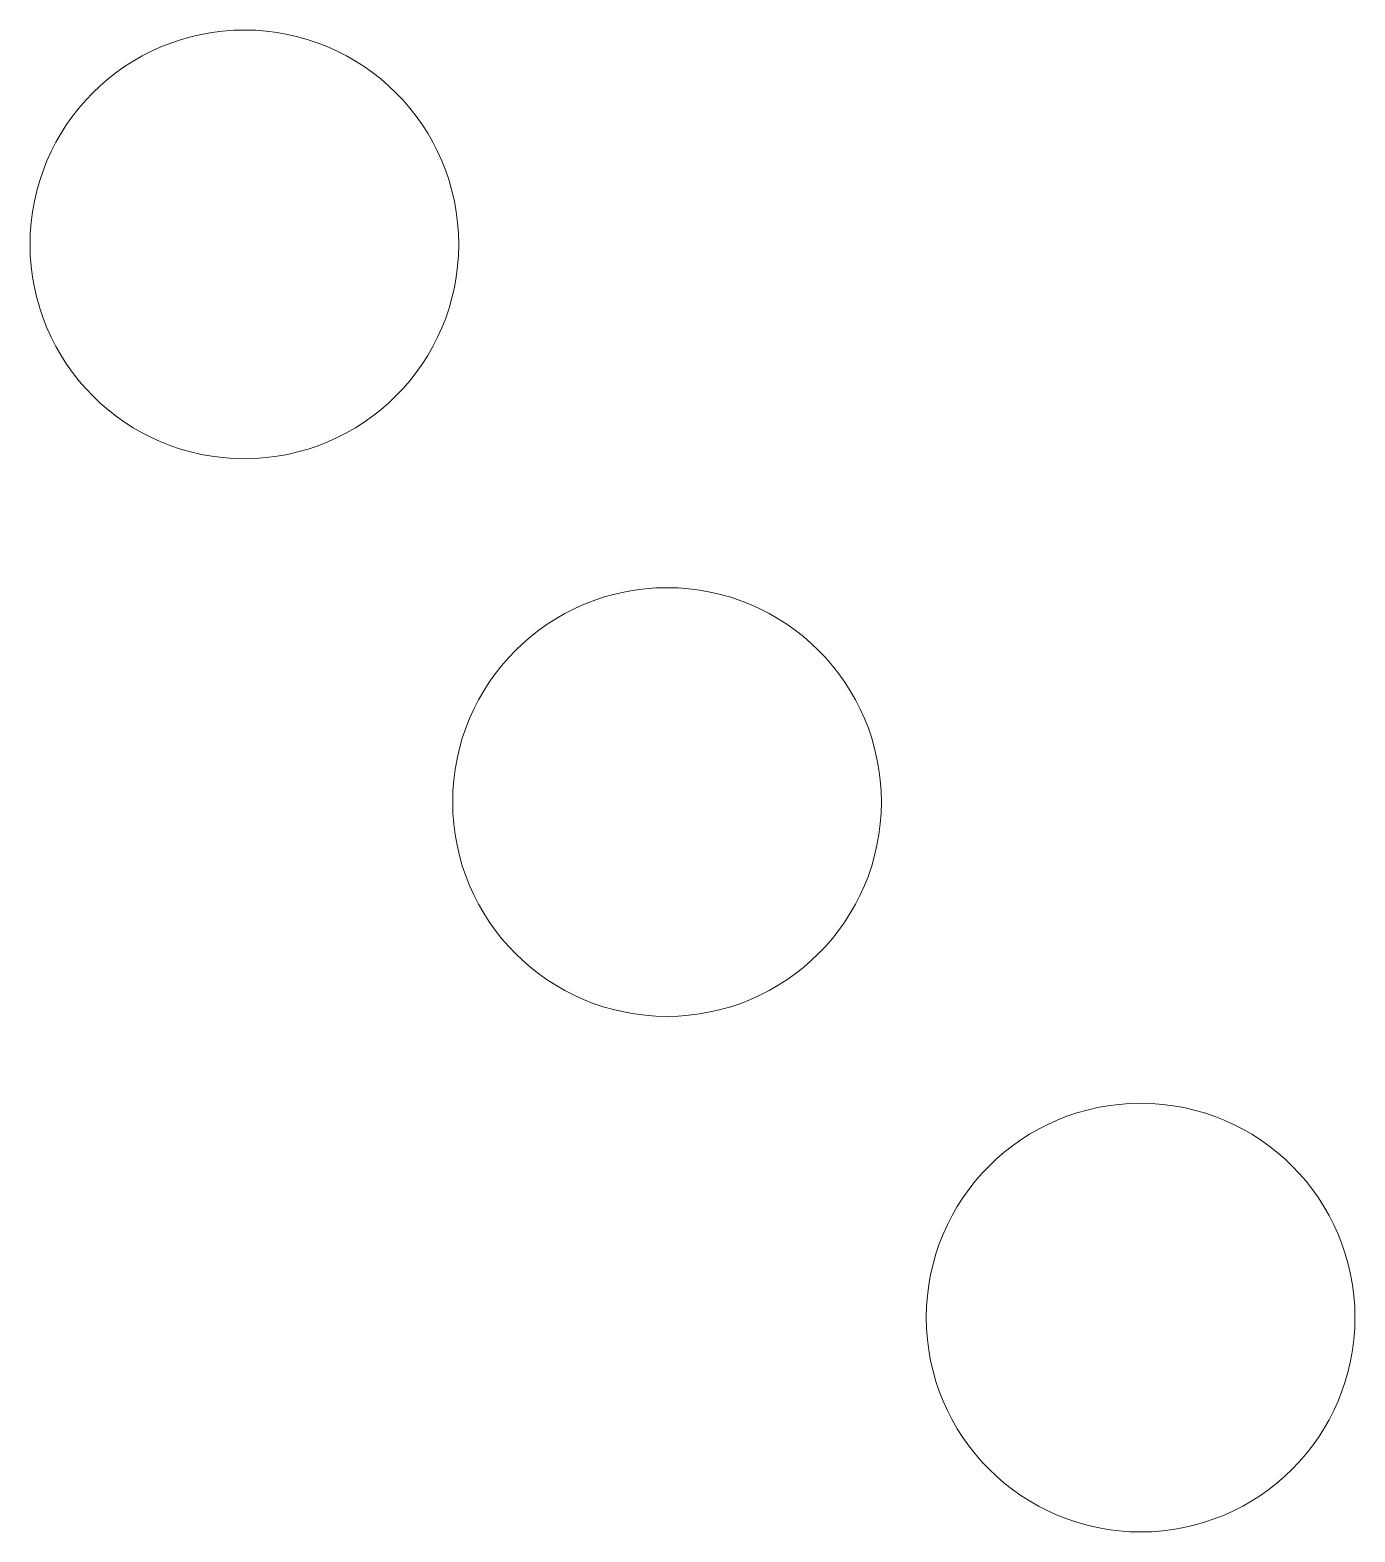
# Model space of a CAD drawing. Header units: millimetres. Extents: x -21.9 to 21.9, y -22 to 22.
# Drawn here: x -18.27 to -2.81, y -17.21 to 0.31 of the extents above; entities that cross this region are included whole.
import ezdxf

# ---------------------------------------------------------------- set-up
doc = ezdxf.new("R2010")
doc.units = ezdxf.units.MM
doc.header["$MEASUREMENT"] = 0
doc.layers.add('Layer 1', color=7, linetype='Continuous')

msp = doc.modelspace()

# ---------------------------------------------------------------- linework, layer by layer
at = {"layer": 'Layer 1', "color": 250, "lineweight": 18}
for points in [[(-15.767, 0.3089), (-17.1477, 0.3089), (-18.267, -0.8104), (-18.267, -2.1911), (-18.267, -2.1911), (-18.267, -3.5718), (-17.1477, -4.6911), (-15.767, -4.6911), (-15.767, -4.6911), (-14.3863, -4.6911), (-13.267, -3.5718), (-13.267, -2.1911), (-13.267, -2.1911), (-13.267, -0.8104), (-14.3863, 0.3089), (-15.767, 0.3089)], [(-15.767, 0.3089), (-17.1477, 0.3089), (-18.267, -0.8104), (-18.267, -2.1911), (-18.267, -2.1911), (-18.267, -3.5718), (-17.1477, -4.6911), (-15.767, -4.6911), (-15.767, -4.6911), (-14.3863, -4.6911), (-13.267, -3.5718), (-13.267, -2.1911), (-13.267, -2.1911), (-13.267, -0.8104), (-14.3863, 0.3089), (-15.767, 0.3089)], [(-15.767, 0.3089), (-17.1477, 0.3089), (-18.267, -0.8104), (-18.267, -2.1911), (-18.267, -2.1911), (-18.267, -3.5718), (-17.1477, -4.6911), (-15.767, -4.6911), (-15.767, -4.6911), (-14.3863, -4.6911), (-13.267, -3.5718), (-13.267, -2.1911), (-13.267, -2.1911), (-13.267, -0.8104), (-14.3863, 0.3089), (-15.767, 0.3089)], [(-15.767, 0.3089), (-17.1477, 0.3089), (-18.267, -0.8104), (-18.267, -2.1911), (-18.267, -2.1911), (-18.267, -3.5718), (-17.1477, -4.6911), (-15.767, -4.6911), (-15.767, -4.6911), (-14.3863, -4.6911), (-13.267, -3.5718), (-13.267, -2.1911), (-13.267, -2.1911), (-13.267, -0.8104), (-14.3863, 0.3089), (-15.767, 0.3089)], [(-15.767, 0.3089), (-17.1477, 0.3089), (-18.267, -0.8104), (-18.267, -2.1911), (-18.267, -2.1911), (-18.267, -3.5718), (-17.1477, -4.6911), (-15.767, -4.6911), (-15.767, -4.6911), (-14.3863, -4.6911), (-13.267, -3.5718), (-13.267, -2.1911), (-13.267, -2.1911), (-13.267, -0.8104), (-14.3863, 0.3089), (-15.767, 0.3089)], [(-15.767, 0.3089), (-17.1477, 0.3089), (-18.267, -0.8104), (-18.267, -2.1911), (-18.267, -2.1911), (-18.267, -3.5718), (-17.1477, -4.6911), (-15.767, -4.6911), (-15.767, -4.6911), (-14.3863, -4.6911), (-13.267, -3.5718), (-13.267, -2.1911), (-13.267, -2.1911), (-13.267, -0.8104), (-14.3863, 0.3089), (-15.767, 0.3089)], [(-15.767, 0.3089), (-17.1477, 0.3089), (-18.267, -0.8104), (-18.267, -2.1911), (-18.267, -2.1911), (-18.267, -3.5718), (-17.1477, -4.6911), (-15.767, -4.6911), (-15.767, -4.6911), (-14.3863, -4.6911), (-13.267, -3.5718), (-13.267, -2.1911), (-13.267, -2.1911), (-13.267, -0.8104), (-14.3863, 0.3089), (-15.767, 0.3089)], [(-15.767, 0.3089), (-17.1477, 0.3089), (-18.267, -0.8104), (-18.267, -2.1911), (-18.267, -2.1911), (-18.267, -3.5718), (-17.1477, -4.6911), (-15.767, -4.6911), (-15.767, -4.6911), (-14.3863, -4.6911), (-13.267, -3.5718), (-13.267, -2.1911), (-13.267, -2.1911), (-13.267, -0.8104), (-14.3863, 0.3089), (-15.767, 0.3089)], [(-15.767, 0.3089), (-17.1477, 0.3089), (-18.267, -0.8104), (-18.267, -2.1911), (-18.267, -2.1911), (-18.267, -3.5718), (-17.1477, -4.6911), (-15.767, -4.6911), (-15.767, -4.6911), (-14.3863, -4.6911), (-13.267, -3.5718), (-13.267, -2.1911), (-13.267, -2.1911), (-13.267, -0.8104), (-14.3863, 0.3089), (-15.767, 0.3089)], [(-15.767, 0.3089), (-17.1477, 0.3089), (-18.267, -0.8104), (-18.267, -2.1911), (-18.267, -2.1911), (-18.267, -3.5718), (-17.1477, -4.6911), (-15.767, -4.6911), (-15.767, -4.6911), (-14.3863, -4.6911), (-13.267, -3.5718), (-13.267, -2.1911), (-13.267, -2.1911), (-13.267, -0.8104), (-14.3863, 0.3089), (-15.767, 0.3089)], [(-15.767, 0.3089), (-17.1477, 0.3089), (-18.267, -0.8104), (-18.267, -2.1911), (-18.267, -2.1911), (-18.267, -3.5718), (-17.1477, -4.6911), (-15.767, -4.6911), (-15.767, -4.6911), (-14.3863, -4.6911), (-13.267, -3.5718), (-13.267, -2.1911), (-13.267, -2.1911), (-13.267, -0.8104), (-14.3863, 0.3089), (-15.767, 0.3089)], [(-15.767, 0.3089), (-17.1477, 0.3089), (-18.267, -0.8104), (-18.267, -2.1911), (-18.267, -2.1911), (-18.267, -3.5718), (-17.1477, -4.6911), (-15.767, -4.6911), (-15.767, -4.6911), (-14.3863, -4.6911), (-13.267, -3.5718), (-13.267, -2.1911), (-13.267, -2.1911), (-13.267, -0.8104), (-14.3863, 0.3089), (-15.767, 0.3089)], [(-15.767, 0.3089), (-17.1477, 0.3089), (-18.267, -0.8104), (-18.267, -2.1911), (-18.267, -2.1911), (-18.267, -3.5718), (-17.1477, -4.6911), (-15.767, -4.6911), (-15.767, -4.6911), (-14.3863, -4.6911), (-13.267, -3.5718), (-13.267, -2.1911), (-13.267, -2.1911), (-13.267, -0.8104), (-14.3863, 0.3089), (-15.767, 0.3089)], [(-15.767, 0.3089), (-17.1477, 0.3089), (-18.267, -0.8104), (-18.267, -2.1911), (-18.267, -2.1911), (-18.267, -3.5718), (-17.1477, -4.6911), (-15.767, -4.6911), (-15.767, -4.6911), (-14.3863, -4.6911), (-13.267, -3.5718), (-13.267, -2.1911), (-13.267, -2.1911), (-13.267, -0.8104), (-14.3863, 0.3089), (-15.767, 0.3089)], [(-15.767, 0.3089), (-17.1477, 0.3089), (-18.267, -0.8104), (-18.267, -2.1911), (-18.267, -2.1911), (-18.267, -3.5718), (-17.1477, -4.6911), (-15.767, -4.6911), (-15.767, -4.6911), (-14.3863, -4.6911), (-13.267, -3.5718), (-13.267, -2.1911), (-13.267, -2.1911), (-13.267, -0.8104), (-14.3863, 0.3089), (-15.767, 0.3089)], [(-15.767, 0.3089), (-17.1477, 0.3089), (-18.267, -0.8104), (-18.267, -2.1911), (-18.267, -2.1911), (-18.267, -3.5718), (-17.1477, -4.6911), (-15.767, -4.6911), (-15.767, -4.6911), (-14.3863, -4.6911), (-13.267, -3.5718), (-13.267, -2.1911), (-13.267, -2.1911), (-13.267, -0.8104), (-14.3863, 0.3089), (-15.767, 0.3089)], [(-15.767, 0.3089), (-17.1477, 0.3089), (-18.267, -0.8104), (-18.267, -2.1911), (-18.267, -2.1911), (-18.267, -3.5718), (-17.1477, -4.6911), (-15.767, -4.6911), (-15.767, -4.6911), (-14.3863, -4.6911), (-13.267, -3.5718), (-13.267, -2.1911), (-13.267, -2.1911), (-13.267, -0.8104), (-14.3863, 0.3089), (-15.767, 0.3089)], [(-15.767, 0.3089), (-17.1477, 0.3089), (-18.267, -0.8104), (-18.267, -2.1911), (-18.267, -2.1911), (-18.267, -3.5718), (-17.1477, -4.6911), (-15.767, -4.6911), (-15.767, -4.6911), (-14.3863, -4.6911), (-13.267, -3.5718), (-13.267, -2.1911), (-13.267, -2.1911), (-13.267, -0.8104), (-14.3863, 0.3089), (-15.767, 0.3089)], [(-15.767, 0.3089), (-17.1477, 0.3089), (-18.267, -0.8104), (-18.267, -2.1911), (-18.267, -2.1911), (-18.267, -3.5718), (-17.1477, -4.6911), (-15.767, -4.6911), (-15.767, -4.6911), (-14.3863, -4.6911), (-13.267, -3.5718), (-13.267, -2.1911), (-13.267, -2.1911), (-13.267, -0.8104), (-14.3863, 0.3089), (-15.767, 0.3089)], [(-15.767, 0.3089), (-17.1477, 0.3089), (-18.267, -0.8104), (-18.267, -2.1911), (-18.267, -2.1911), (-18.267, -3.5718), (-17.1477, -4.6911), (-15.767, -4.6911), (-15.767, -4.6911), (-14.3863, -4.6911), (-13.267, -3.5718), (-13.267, -2.1911), (-13.267, -2.1911), (-13.267, -0.8104), (-14.3863, 0.3089), (-15.767, 0.3089)], [(-15.767, 0.3089), (-17.1477, 0.3089), (-18.267, -0.8104), (-18.267, -2.1911), (-18.267, -2.1911), (-18.267, -3.5718), (-17.1477, -4.6911), (-15.767, -4.6911), (-15.767, -4.6911), (-14.3863, -4.6911), (-13.267, -3.5718), (-13.267, -2.1911), (-13.267, -2.1911), (-13.267, -0.8104), (-14.3863, 0.3089), (-15.767, 0.3089)], [(-10.8371, -6.1952), (-12.2178, -6.1952), (-13.3371, -7.3145), (-13.3371, -8.6952), (-13.3371, -8.6952), (-13.3371, -10.0759), (-12.2178, -11.1952), (-10.8371, -11.1952), (-10.8371, -11.1952), (-9.4564, -11.1952), (-8.3371, -10.0759), (-8.3371, -8.6952), (-8.3371, -8.6952), (-8.3371, -7.3145), (-9.4564, -6.1952), (-10.8371, -6.1952)], [(-10.8371, -6.1952), (-12.2178, -6.1952), (-13.3371, -7.3145), (-13.3371, -8.6952), (-13.3371, -8.6952), (-13.3371, -10.0759), (-12.2178, -11.1952), (-10.8371, -11.1952), (-10.8371, -11.1952), (-9.4564, -11.1952), (-8.3371, -10.0759), (-8.3371, -8.6952), (-8.3371, -8.6952), (-8.3371, -7.3145), (-9.4564, -6.1952), (-10.8371, -6.1952)], [(-10.8371, -6.1952), (-12.2178, -6.1952), (-13.3371, -7.3145), (-13.3371, -8.6952), (-13.3371, -8.6952), (-13.3371, -10.0759), (-12.2178, -11.1952), (-10.8371, -11.1952), (-10.8371, -11.1952), (-9.4564, -11.1952), (-8.3371, -10.0759), (-8.3371, -8.6952), (-8.3371, -8.6952), (-8.3371, -7.3145), (-9.4564, -6.1952), (-10.8371, -6.1952)], [(-10.8371, -6.1952), (-12.2178, -6.1952), (-13.3371, -7.3145), (-13.3371, -8.6952), (-13.3371, -8.6952), (-13.3371, -10.0759), (-12.2178, -11.1952), (-10.8371, -11.1952), (-10.8371, -11.1952), (-9.4564, -11.1952), (-8.3371, -10.0759), (-8.3371, -8.6952), (-8.3371, -8.6952), (-8.3371, -7.3145), (-9.4564, -6.1952), (-10.8371, -6.1952)], [(-10.8371, -6.1952), (-12.2178, -6.1952), (-13.3371, -7.3145), (-13.3371, -8.6952), (-13.3371, -8.6952), (-13.3371, -10.0759), (-12.2178, -11.1952), (-10.8371, -11.1952), (-10.8371, -11.1952), (-9.4564, -11.1952), (-8.3371, -10.0759), (-8.3371, -8.6952), (-8.3371, -8.6952), (-8.3371, -7.3145), (-9.4564, -6.1952), (-10.8371, -6.1952)], [(-10.8371, -6.1952), (-12.2178, -6.1952), (-13.3371, -7.3145), (-13.3371, -8.6952), (-13.3371, -8.6952), (-13.3371, -10.0759), (-12.2178, -11.1952), (-10.8371, -11.1952), (-10.8371, -11.1952), (-9.4564, -11.1952), (-8.3371, -10.0759), (-8.3371, -8.6952), (-8.3371, -8.6952), (-8.3371, -7.3145), (-9.4564, -6.1952), (-10.8371, -6.1952)], [(-10.8371, -6.1952), (-12.2178, -6.1952), (-13.3371, -7.3145), (-13.3371, -8.6952), (-13.3371, -8.6952), (-13.3371, -10.0759), (-12.2178, -11.1952), (-10.8371, -11.1952), (-10.8371, -11.1952), (-9.4564, -11.1952), (-8.3371, -10.0759), (-8.3371, -8.6952), (-8.3371, -8.6952), (-8.3371, -7.3145), (-9.4564, -6.1952), (-10.8371, -6.1952)], [(-10.8371, -6.1952), (-12.2178, -6.1952), (-13.3371, -7.3145), (-13.3371, -8.6952), (-13.3371, -8.6952), (-13.3371, -10.0759), (-12.2178, -11.1952), (-10.8371, -11.1952), (-10.8371, -11.1952), (-9.4564, -11.1952), (-8.3371, -10.0759), (-8.3371, -8.6952), (-8.3371, -8.6952), (-8.3371, -7.3145), (-9.4564, -6.1952), (-10.8371, -6.1952)], [(-10.8371, -6.1952), (-12.2178, -6.1952), (-13.3371, -7.3145), (-13.3371, -8.6952), (-13.3371, -8.6952), (-13.3371, -10.0759), (-12.2178, -11.1952), (-10.8371, -11.1952), (-10.8371, -11.1952), (-9.4564, -11.1952), (-8.3371, -10.0759), (-8.3371, -8.6952), (-8.3371, -8.6952), (-8.3371, -7.3145), (-9.4564, -6.1952), (-10.8371, -6.1952)], [(-10.8371, -6.1952), (-12.2178, -6.1952), (-13.3371, -7.3145), (-13.3371, -8.6952), (-13.3371, -8.6952), (-13.3371, -10.0759), (-12.2178, -11.1952), (-10.8371, -11.1952), (-10.8371, -11.1952), (-9.4564, -11.1952), (-8.3371, -10.0759), (-8.3371, -8.6952), (-8.3371, -8.6952), (-8.3371, -7.3145), (-9.4564, -6.1952), (-10.8371, -6.1952)], [(-10.8371, -6.1952), (-12.2178, -6.1952), (-13.3371, -7.3145), (-13.3371, -8.6952), (-13.3371, -8.6952), (-13.3371, -10.0759), (-12.2178, -11.1952), (-10.8371, -11.1952), (-10.8371, -11.1952), (-9.4564, -11.1952), (-8.3371, -10.0759), (-8.3371, -8.6952), (-8.3371, -8.6952), (-8.3371, -7.3145), (-9.4564, -6.1952), (-10.8371, -6.1952)], [(-10.8371, -6.1952), (-12.2178, -6.1952), (-13.3371, -7.3145), (-13.3371, -8.6952), (-13.3371, -8.6952), (-13.3371, -10.0759), (-12.2178, -11.1952), (-10.8371, -11.1952), (-10.8371, -11.1952), (-9.4564, -11.1952), (-8.3371, -10.0759), (-8.3371, -8.6952), (-8.3371, -8.6952), (-8.3371, -7.3145), (-9.4564, -6.1952), (-10.8371, -6.1952)], [(-10.8371, -6.1952), (-12.2178, -6.1952), (-13.3371, -7.3145), (-13.3371, -8.6952), (-13.3371, -8.6952), (-13.3371, -10.0759), (-12.2178, -11.1952), (-10.8371, -11.1952), (-10.8371, -11.1952), (-9.4564, -11.1952), (-8.3371, -10.0759), (-8.3371, -8.6952), (-8.3371, -8.6952), (-8.3371, -7.3145), (-9.4564, -6.1952), (-10.8371, -6.1952)], [(-10.8371, -6.1952), (-12.2178, -6.1952), (-13.3371, -7.3145), (-13.3371, -8.6952), (-13.3371, -8.6952), (-13.3371, -10.0759), (-12.2178, -11.1952), (-10.8371, -11.1952), (-10.8371, -11.1952), (-9.4564, -11.1952), (-8.3371, -10.0759), (-8.3371, -8.6952), (-8.3371, -8.6952), (-8.3371, -7.3145), (-9.4564, -6.1952), (-10.8371, -6.1952)], [(-10.8371, -6.1952), (-12.2178, -6.1952), (-13.3371, -7.3145), (-13.3371, -8.6952), (-13.3371, -8.6952), (-13.3371, -10.0759), (-12.2178, -11.1952), (-10.8371, -11.1952), (-10.8371, -11.1952), (-9.4564, -11.1952), (-8.3371, -10.0759), (-8.3371, -8.6952), (-8.3371, -8.6952), (-8.3371, -7.3145), (-9.4564, -6.1952), (-10.8371, -6.1952)], [(-10.8371, -6.1952), (-12.2178, -6.1952), (-13.3371, -7.3145), (-13.3371, -8.6952), (-13.3371, -8.6952), (-13.3371, -10.0759), (-12.2178, -11.1952), (-10.8371, -11.1952), (-10.8371, -11.1952), (-9.4564, -11.1952), (-8.3371, -10.0759), (-8.3371, -8.6952), (-8.3371, -8.6952), (-8.3371, -7.3145), (-9.4564, -6.1952), (-10.8371, -6.1952)], [(-10.8371, -6.1952), (-12.2178, -6.1952), (-13.3371, -7.3145), (-13.3371, -8.6952), (-13.3371, -8.6952), (-13.3371, -10.0759), (-12.2178, -11.1952), (-10.8371, -11.1952), (-10.8371, -11.1952), (-9.4564, -11.1952), (-8.3371, -10.0759), (-8.3371, -8.6952), (-8.3371, -8.6952), (-8.3371, -7.3145), (-9.4564, -6.1952), (-10.8371, -6.1952)], [(-10.8371, -6.1952), (-12.2178, -6.1952), (-13.3371, -7.3145), (-13.3371, -8.6952), (-13.3371, -8.6952), (-13.3371, -10.0759), (-12.2178, -11.1952), (-10.8371, -11.1952), (-10.8371, -11.1952), (-9.4564, -11.1952), (-8.3371, -10.0759), (-8.3371, -8.6952), (-8.3371, -8.6952), (-8.3371, -7.3145), (-9.4564, -6.1952), (-10.8371, -6.1952)], [(-10.8371, -6.1952), (-12.2178, -6.1952), (-13.3371, -7.3145), (-13.3371, -8.6952), (-13.3371, -8.6952), (-13.3371, -10.0759), (-12.2178, -11.1952), (-10.8371, -11.1952), (-10.8371, -11.1952), (-9.4564, -11.1952), (-8.3371, -10.0759), (-8.3371, -8.6952), (-8.3371, -8.6952), (-8.3371, -7.3145), (-9.4564, -6.1952), (-10.8371, -6.1952)], [(-10.8371, -6.1952), (-12.2178, -6.1952), (-13.3371, -7.3145), (-13.3371, -8.6952), (-13.3371, -8.6952), (-13.3371, -10.0759), (-12.2178, -11.1952), (-10.8371, -11.1952), (-10.8371, -11.1952), (-9.4564, -11.1952), (-8.3371, -10.0759), (-8.3371, -8.6952), (-8.3371, -8.6952), (-8.3371, -7.3145), (-9.4564, -6.1952), (-10.8371, -6.1952)], [(-10.8371, -6.1952), (-12.2178, -6.1952), (-13.3371, -7.3145), (-13.3371, -8.6952), (-13.3371, -8.6952), (-13.3371, -10.0759), (-12.2178, -11.1952), (-10.8371, -11.1952), (-10.8371, -11.1952), (-9.4564, -11.1952), (-8.3371, -10.0759), (-8.3371, -8.6952), (-8.3371, -8.6952), (-8.3371, -7.3145), (-9.4564, -6.1952), (-10.8371, -6.1952)], [(-5.3128, -12.2092), (-6.6935, -12.2092), (-7.8128, -13.3285), (-7.8128, -14.7092), (-7.8128, -14.7092), (-7.8128, -16.0899), (-6.6935, -17.2092), (-5.3128, -17.2092), (-5.3128, -17.2092), (-3.9321, -17.2092), (-2.8128, -16.0899), (-2.8128, -14.7092), (-2.8128, -14.7092), (-2.8128, -13.3285), (-3.9321, -12.2092), (-5.3128, -12.2092)], [(-5.3128, -12.2092), (-6.6935, -12.2092), (-7.8128, -13.3285), (-7.8128, -14.7092), (-7.8128, -14.7092), (-7.8128, -16.0899), (-6.6935, -17.2092), (-5.3128, -17.2092), (-5.3128, -17.2092), (-3.9321, -17.2092), (-2.8128, -16.0899), (-2.8128, -14.7092), (-2.8128, -14.7092), (-2.8128, -13.3285), (-3.9321, -12.2092), (-5.3128, -12.2092)], [(-5.3128, -12.2092), (-6.6935, -12.2092), (-7.8128, -13.3285), (-7.8128, -14.7092), (-7.8128, -14.7092), (-7.8128, -16.0899), (-6.6935, -17.2092), (-5.3128, -17.2092), (-5.3128, -17.2092), (-3.9321, -17.2092), (-2.8128, -16.0899), (-2.8128, -14.7092), (-2.8128, -14.7092), (-2.8128, -13.3285), (-3.9321, -12.2092), (-5.3128, -12.2092)], [(-5.3128, -12.2092), (-6.6935, -12.2092), (-7.8128, -13.3285), (-7.8128, -14.7092), (-7.8128, -14.7092), (-7.8128, -16.0899), (-6.6935, -17.2092), (-5.3128, -17.2092), (-5.3128, -17.2092), (-3.9321, -17.2092), (-2.8128, -16.0899), (-2.8128, -14.7092), (-2.8128, -14.7092), (-2.8128, -13.3285), (-3.9321, -12.2092), (-5.3128, -12.2092)], [(-5.3128, -12.2092), (-6.6935, -12.2092), (-7.8128, -13.3285), (-7.8128, -14.7092), (-7.8128, -14.7092), (-7.8128, -16.0899), (-6.6935, -17.2092), (-5.3128, -17.2092), (-5.3128, -17.2092), (-3.9321, -17.2092), (-2.8128, -16.0899), (-2.8128, -14.7092), (-2.8128, -14.7092), (-2.8128, -13.3285), (-3.9321, -12.2092), (-5.3128, -12.2092)], [(-5.3128, -12.2092), (-6.6935, -12.2092), (-7.8128, -13.3285), (-7.8128, -14.7092), (-7.8128, -14.7092), (-7.8128, -16.0899), (-6.6935, -17.2092), (-5.3128, -17.2092), (-5.3128, -17.2092), (-3.9321, -17.2092), (-2.8128, -16.0899), (-2.8128, -14.7092), (-2.8128, -14.7092), (-2.8128, -13.3285), (-3.9321, -12.2092), (-5.3128, -12.2092)], [(-5.3128, -12.2092), (-6.6935, -12.2092), (-7.8128, -13.3285), (-7.8128, -14.7092), (-7.8128, -14.7092), (-7.8128, -16.0899), (-6.6935, -17.2092), (-5.3128, -17.2092), (-5.3128, -17.2092), (-3.9321, -17.2092), (-2.8128, -16.0899), (-2.8128, -14.7092), (-2.8128, -14.7092), (-2.8128, -13.3285), (-3.9321, -12.2092), (-5.3128, -12.2092)], [(-5.3128, -12.2092), (-6.6935, -12.2092), (-7.8128, -13.3285), (-7.8128, -14.7092), (-7.8128, -14.7092), (-7.8128, -16.0899), (-6.6935, -17.2092), (-5.3128, -17.2092), (-5.3128, -17.2092), (-3.9321, -17.2092), (-2.8128, -16.0899), (-2.8128, -14.7092), (-2.8128, -14.7092), (-2.8128, -13.3285), (-3.9321, -12.2092), (-5.3128, -12.2092)], [(-5.3128, -12.2092), (-6.6935, -12.2092), (-7.8128, -13.3285), (-7.8128, -14.7092), (-7.8128, -14.7092), (-7.8128, -16.0899), (-6.6935, -17.2092), (-5.3128, -17.2092), (-5.3128, -17.2092), (-3.9321, -17.2092), (-2.8128, -16.0899), (-2.8128, -14.7092), (-2.8128, -14.7092), (-2.8128, -13.3285), (-3.9321, -12.2092), (-5.3128, -12.2092)], [(-5.3128, -12.2092), (-6.6935, -12.2092), (-7.8128, -13.3285), (-7.8128, -14.7092), (-7.8128, -14.7092), (-7.8128, -16.0899), (-6.6935, -17.2092), (-5.3128, -17.2092), (-5.3128, -17.2092), (-3.9321, -17.2092), (-2.8128, -16.0899), (-2.8128, -14.7092), (-2.8128, -14.7092), (-2.8128, -13.3285), (-3.9321, -12.2092), (-5.3128, -12.2092)], [(-5.3128, -12.2092), (-6.6935, -12.2092), (-7.8128, -13.3285), (-7.8128, -14.7092), (-7.8128, -14.7092), (-7.8128, -16.0899), (-6.6935, -17.2092), (-5.3128, -17.2092), (-5.3128, -17.2092), (-3.9321, -17.2092), (-2.8128, -16.0899), (-2.8128, -14.7092), (-2.8128, -14.7092), (-2.8128, -13.3285), (-3.9321, -12.2092), (-5.3128, -12.2092)], [(-5.3128, -12.2092), (-6.6935, -12.2092), (-7.8128, -13.3285), (-7.8128, -14.7092), (-7.8128, -14.7092), (-7.8128, -16.0899), (-6.6935, -17.2092), (-5.3128, -17.2092), (-5.3128, -17.2092), (-3.9321, -17.2092), (-2.8128, -16.0899), (-2.8128, -14.7092), (-2.8128, -14.7092), (-2.8128, -13.3285), (-3.9321, -12.2092), (-5.3128, -12.2092)], [(-5.3128, -12.2092), (-6.6935, -12.2092), (-7.8128, -13.3285), (-7.8128, -14.7092), (-7.8128, -14.7092), (-7.8128, -16.0899), (-6.6935, -17.2092), (-5.3128, -17.2092), (-5.3128, -17.2092), (-3.9321, -17.2092), (-2.8128, -16.0899), (-2.8128, -14.7092), (-2.8128, -14.7092), (-2.8128, -13.3285), (-3.9321, -12.2092), (-5.3128, -12.2092)], [(-5.3128, -12.2092), (-6.6935, -12.2092), (-7.8128, -13.3285), (-7.8128, -14.7092), (-7.8128, -14.7092), (-7.8128, -16.0899), (-6.6935, -17.2092), (-5.3128, -17.2092), (-5.3128, -17.2092), (-3.9321, -17.2092), (-2.8128, -16.0899), (-2.8128, -14.7092), (-2.8128, -14.7092), (-2.8128, -13.3285), (-3.9321, -12.2092), (-5.3128, -12.2092)], [(-5.3128, -12.2092), (-6.6935, -12.2092), (-7.8128, -13.3285), (-7.8128, -14.7092), (-7.8128, -14.7092), (-7.8128, -16.0899), (-6.6935, -17.2092), (-5.3128, -17.2092), (-5.3128, -17.2092), (-3.9321, -17.2092), (-2.8128, -16.0899), (-2.8128, -14.7092), (-2.8128, -14.7092), (-2.8128, -13.3285), (-3.9321, -12.2092), (-5.3128, -12.2092)], [(-5.3128, -12.2092), (-6.6935, -12.2092), (-7.8128, -13.3285), (-7.8128, -14.7092), (-7.8128, -14.7092), (-7.8128, -16.0899), (-6.6935, -17.2092), (-5.3128, -17.2092), (-5.3128, -17.2092), (-3.9321, -17.2092), (-2.8128, -16.0899), (-2.8128, -14.7092), (-2.8128, -14.7092), (-2.8128, -13.3285), (-3.9321, -12.2092), (-5.3128, -12.2092)], [(-5.3128, -12.2092), (-6.6935, -12.2092), (-7.8128, -13.3285), (-7.8128, -14.7092), (-7.8128, -14.7092), (-7.8128, -16.0899), (-6.6935, -17.2092), (-5.3128, -17.2092), (-5.3128, -17.2092), (-3.9321, -17.2092), (-2.8128, -16.0899), (-2.8128, -14.7092), (-2.8128, -14.7092), (-2.8128, -13.3285), (-3.9321, -12.2092), (-5.3128, -12.2092)], [(-5.3128, -12.2092), (-6.6935, -12.2092), (-7.8128, -13.3285), (-7.8128, -14.7092), (-7.8128, -14.7092), (-7.8128, -16.0899), (-6.6935, -17.2092), (-5.3128, -17.2092), (-5.3128, -17.2092), (-3.9321, -17.2092), (-2.8128, -16.0899), (-2.8128, -14.7092), (-2.8128, -14.7092), (-2.8128, -13.3285), (-3.9321, -12.2092), (-5.3128, -12.2092)], [(-5.3128, -12.2092), (-6.6935, -12.2092), (-7.8128, -13.3285), (-7.8128, -14.7092), (-7.8128, -14.7092), (-7.8128, -16.0899), (-6.6935, -17.2092), (-5.3128, -17.2092), (-5.3128, -17.2092), (-3.9321, -17.2092), (-2.8128, -16.0899), (-2.8128, -14.7092), (-2.8128, -14.7092), (-2.8128, -13.3285), (-3.9321, -12.2092), (-5.3128, -12.2092)], [(-5.3128, -12.2092), (-6.6935, -12.2092), (-7.8128, -13.3285), (-7.8128, -14.7092), (-7.8128, -14.7092), (-7.8128, -16.0899), (-6.6935, -17.2092), (-5.3128, -17.2092), (-5.3128, -17.2092), (-3.9321, -17.2092), (-2.8128, -16.0899), (-2.8128, -14.7092), (-2.8128, -14.7092), (-2.8128, -13.3285), (-3.9321, -12.2092), (-5.3128, -12.2092)], [(-5.3128, -12.2092), (-6.6935, -12.2092), (-7.8128, -13.3285), (-7.8128, -14.7092), (-7.8128, -14.7092), (-7.8128, -16.0899), (-6.6935, -17.2092), (-5.3128, -17.2092), (-5.3128, -17.2092), (-3.9321, -17.2092), (-2.8128, -16.0899), (-2.8128, -14.7092), (-2.8128, -14.7092), (-2.8128, -13.3285), (-3.9321, -12.2092), (-5.3128, -12.2092)]]:
    msp.add_open_spline(points, degree=3, knots=[0, 0, 0, 0, 0.2, 0.2, 0.2, 0.2, 0.4, 0.4, 0.4, 0.4, 0.6, 0.6, 0.6, 0.6, 1, 1, 1, 1], dxfattribs=at)
for points in [[(-15.767, 0.3089), (-15.767, 0.3089), (-15.767, 0.3089), (-15.767, 0.3089)], [(-15.767, 0.3089), (-15.767, 0.3089), (-15.767, 0.3089), (-15.767, 0.3089)], [(-18.267, -2.1911), (-18.267, -2.1911), (-18.267, -2.1911), (-18.267, -2.1911)], [(-13.267, -2.1911), (-13.267, -2.1911), (-13.267, -2.1911), (-13.267, -2.1911)], [(-15.767, -4.6911), (-15.767, -4.6911), (-15.767, -4.6911), (-15.767, -4.6911)], [(-10.8371, -6.1952), (-10.8371, -6.1952), (-10.8371, -6.1952), (-10.8371, -6.1952)], [(-10.8371, -6.1952), (-10.8371, -6.1952), (-10.8371, -6.1952), (-10.8371, -6.1952)], [(-13.3371, -8.6952), (-13.3371, -8.6952), (-13.3371, -8.6952), (-13.3371, -8.6952)], [(-8.3371, -8.6952), (-8.3371, -8.6952), (-8.3371, -8.6952), (-8.3371, -8.6952)], [(-10.8371, -11.1952), (-10.8371, -11.1952), (-10.8371, -11.1952), (-10.8371, -11.1952)], [(-5.3128, -12.2092), (-5.3128, -12.2092), (-5.3128, -12.2092), (-5.3128, -12.2092)], [(-5.3128, -12.2092), (-5.3128, -12.2092), (-5.3128, -12.2092), (-5.3128, -12.2092)], [(-7.8128, -14.7092), (-7.8128, -14.7092), (-7.8128, -14.7092), (-7.8128, -14.7092)], [(-2.8128, -14.7092), (-2.8128, -14.7092), (-2.8128, -14.7092), (-2.8128, -14.7092)], [(-5.3128, -17.2092), (-5.3128, -17.2092), (-5.3128, -17.2092), (-5.3128, -17.2092)]]:
    msp.add_open_spline(points, degree=3, dxfattribs=at)

doc.saveas('drawing.dxf')
